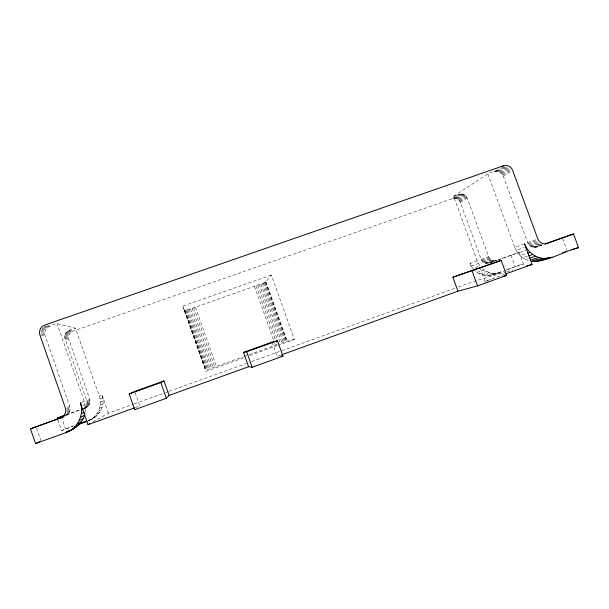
<?xml version="1.0" encoding="UTF-8"?>
<svg xmlns="http://www.w3.org/2000/svg" width="609" height="609" viewBox="0 0 609 609"><rect width="100%" height="100%" fill="white"/><g stroke="black" fill="none" stroke-linecap="round" stroke-linejoin="round"><path stroke-width="0.46" stroke-dasharray="3.04 2.28" d="M88.328 420.819C97.607 416.982 102.715 405.556 99.267 396.094L75.463 328.198L57.079 323.653C51.346 324.353 42.584 328.495 45.104 335.726L69.829 406.492C71.07 409.933 69.388 414.006 66.183 415.696M89.767 420.172C99.511 416.51 105.821 405.145 102.099 395.104L99.267 396.094M85.283 411.821L85.504 408.274L84.263 401.331L57.079 323.653M83.509 408.624C86.303 407.155 87.765 403.592 86.684 400.6L65.034 338.764C62.834 332.453 70.454 328.822 75.463 328.198M84.088 408.342C88.092 407.687 91.365 403.508 89.866 399.481L68.802 339.335C67.607 336.099 69.578 332.255 72.829 331.197L452.7 198.58C455.73 197.476 459.315 199.31 460.351 202.333L481.194 259.411C483.82 266.323 491.623 262.03 496.48 260.545L487.954 263.37L519.233 252.385L523.519 264.093C508.804 266.354 489.088 283.733 474.716 270.548M271.332 275.047L182.784 306.106L184.596 310.468L195.474 307.218L263.415 283.071L265.905 281.792L271.332 275.047L294.398 339.517L278.305 345.303M477.19 260.819L470.041 263.4L472.797 268.417L480.021 265.973L477.19 260.819L453.629 196.273L487.847 173.93C492.453 170.977 500.956 169.5 503.24 176.07L527.66 242.626C529.716 248.67 537.503 248.053 541.888 245.069M452.7 198.58C456.392 194.233 464.591 191.295 467.217 198.131L488.631 256.724L490.976 259.784L494.615 260.896M494.333 171.677L498.132 169.226M453.598 198.344L460.282 194.035M495.376 171.411L499.951 168.465M454.527 198.26L461.234 193.944M496.457 171.304L502.57 167.376M455.456 198.321L462.193 194.012M497.538 171.38L505.211 166.47M456.377 198.526L463.129 194.218M498.604 171.624L506.307 166.721M457.252 198.877L464.028 194.576M499.624 172.035L508.119 166.653M458.067 199.356L464.865 195.07M500.575 172.598L508.325 167.719M458.805 199.958L465.626 195.695M501.428 173.299L509.2 168.442M459.437 200.666L466.273 196.418M502.174 174.128L510.745 168.807M459.962 201.465L466.814 197.24M502.783 175.057L510.586 170.246M460.351 202.333L467.217 198.131M503.24 176.07L511.842 170.802M92.903 421.908L108.432 413.168L133.493 404.132M243.448 357.841L205.903 371.338L205.682 370.409L206.854 369.922L243.288 356.752M86.889 421.474L92.873 418.52M92.416 418.452L95.438 416.853M94.76 416.35L97.722 414.805M96.755 413.914L99.663 412.438M57.855 419.921L61.578 430.593L74.245 425.485M98.346 411.204L101.208 409.804M99.488 408.296L102.32 406.979M100.165 405.259L102.974 404.018M83.943 408.921L85.504 408.274M100.356 402.161L103.157 401.004M82.55 409.058L86.775 407.292M84.392 408.053L87.635 406.736M66.602 414.836L68.094 414.234M85.176 407.352L88.396 406.051M65.886 414.493L68.863 413.305M85.839 406.546L89.043 405.267M67.249 413.146L69.472 412.27M86.371 405.64L89.561 404.391M67.256 412.186L69.913 411.159M86.752 404.673L89.934 403.447M82.809 405.647L85.161 404.749M100.051 399.078L102.86 398.012M66.64 411.334L70.172 410.002M86.98 403.653L90.155 402.458M66.716 410.116L70.248 408.814M87.041 402.625L90.216 401.453M481.194 259.411L488.631 256.724M487.847 173.93L514.719 247.262L523.611 244.049M527.66 242.626L536.986 239.261M135.312 407.596L139.781 405.99L134.665 391.442M280.711 355.131L277.148 356.417L272.368 343.027M480.326 268.363L485.076 281.381L504.595 274.339M66.594 408.905L70.134 407.634M86.942 401.597L90.117 400.456M66.503 414.645L80.571 409.606M65.962 415.011L80.799 409.682M497.355 260.233L519.233 252.385M244.179 356.432L277.148 344.58L275.877 341.025M249.705 355.587L277.415 345.623M88.313 420.416L90.071 419.784M134.391 403.813L164.826 392.843M165.717 392.523L168.404 391.557M169.294 391.229L246.272 363.489M251.646 361.556L454.832 288.331M458.41 287.045L476.314 280.589L506.003 271.979M493.024 274.568L502.783 271.051M506.33 269.772L523.519 264.093M61.578 430.593L72.92 426.506M481.59 260.279L489.035 257.615M528.125 243.638L536.613 240.608M482.115 261.078L489.567 258.437M528.734 244.574L537.237 241.567M294.398 339.517L287.121 341.131L280.406 343.423L259.411 284.685M482.747 261.786L490.222 259.168M529.48 245.404L537.998 242.412M67.173 407.429L69.829 406.492M86.684 400.6L89.866 399.481M471.229 266.011L478.408 263.499M514.719 247.262L516.105 250.307L524.143 247.498M453.629 196.273L459.361 194.279M81.111 402.435L84.263 401.331M483.485 262.388L490.976 259.784M530.34 246.105L538.881 243.136M484.3 262.867L491.821 260.279M531.284 246.668L539.856 243.714M485.183 263.21L492.719 260.629M532.304 247.071L540.899 244.125M486.096 263.415L493.655 260.835M533.37 247.307L541.995 244.369M534.451 247.368L542.238 244.727M516.105 250.307L517.939 253.116L526.031 250.375M535.532 247.262L541.789 245.214M517.939 253.116L520.177 255.605L526.808 253.42M476.923 272.352L484.254 270.015C489.012 273.312 495.3 274.248 500.773 272.292M520.177 255.605L522.75 257.714L527.767 256.107M479.382 273.791L486.774 271.492M522.75 257.714L525.605 259.396L528.14 258.604M482.016 274.826L489.476 272.55M484.764 275.428L492.3 273.167M487.565 275.588L495.17 273.334M490.336 275.298L498.017 273.038M506.901 271.721L513.197 269.894M485.076 281.381L491.372 279.63M40.742 335.064L45.104 335.726M65.034 338.764L68.802 339.335M41.313 334.036L44.807 334.592M64.775 337.767L68.551 338.368M41.199 332.841L44.701 333.42M64.676 336.747L68.452 337.378M41.275 331.639L44.777 332.248M64.744 335.719L68.513 336.381M40.674 330.306L45.036 331.098M64.973 334.714L68.733 335.399M41.998 329.34L45.477 329.994M65.353 333.755L69.114 334.463M41.755 328.129L46.086 328.982M65.886 332.864L69.624 333.595M43.406 327.36L46.855 328.061M66.556 332.065L70.271 332.818M44.32 326.561L47.753 327.277M67.333 331.372L71.04 332.149M45.355 325.906L48.766 326.637M68.216 330.816L71.892 331.601M47.327 325.602L49.862 326.158M69.175 330.398L72.829 331.197M525.605 259.396L528.673 260.606M482.549 268.622L484.254 270.015M562.609 238.637L567.185 251.045M511.027 255.171L515.206 266.575M470.041 263.4L471.922 268.554M265.905 281.792L287.121 341.131M265.653 281.99L286.831 341.215M265.143 282.272L286.283 341.398M264.397 282.637L285.492 341.657M263.415 283.071L284.487 341.999M262.243 283.566L283.276 342.418M260.896 284.106L281.906 342.897M257.828 285.278L277.217 339.548M256.183 285.88L275.557 340.134M254.509 286.481L273.563 339.845M274.834 343.407L275.466 345.181M195.474 307.218L216.469 366.39M193.784 307.804L214.779 366.999M192.124 308.367L213.135 367.592M190.548 308.877L211.574 368.163M189.079 309.334L210.128 368.696M187.77 309.73L208.841 369.176M186.636 310.05L207.745 369.587M185.715 310.278L206.854 369.922M185.029 310.423L206.207 370.173M184.596 310.468L205.812 370.341M184.42 310.423L205.682 370.409M182.784 306.106L205.903 371.338M102.099 395.104L108.432 413.168M61.235 416.541L65.46 428.652M36.647 428.393L40.993 440.886"/><path stroke-width="0.91" d="M63.321 416.815L30.45 428.843L35.581 443.588L65.612 432.748C77.503 428.721 84.681 414.607 80.319 402.709L88 424.671L134.422 407.916M69.03 431.21C76.528 427.998 83.326 421.87 84.895 413.564M30.45 428.843L60.489 418.063C64.455 416.723 66.861 412.019 65.407 408.045L39.867 334.927C38.42 330.991 40.833 326.325 44.792 325.046L503.445 165.793C507.091 164.476 511.37 166.706 512.626 170.322L537.831 238.956C539.079 242.572 543.373 244.81 547.011 243.448L573.495 233.94L578.55 247.65C563.066 251.654 548.245 261.604 531.87 261.314C538.326 257.889 545.344 259.053 552.066 257.204M169.081 395.416L163.966 380.922L134.665 391.442L129.177 393.97L134.696 409.69L166.356 398.256L169.081 395.416L248.609 366.717L252.195 367.257L282.972 356.143L277.468 340.743L272.048 342.129L243.501 352.375L248.609 366.717M501.923 166.775L503.445 165.793M88 424.671L89.637 423.75M129.177 393.97L160.837 382.604L163.966 380.922M65.612 432.748L73.346 428.911M72.166 429.17L76.384 426.939M74.953 426.681L79.079 424.526M77.32 423.795L81.362 421.74M35.581 443.588L39.448 441.654M79.208 420.591L83.189 418.642M80.571 417.15L84.506 415.308M81.37 413.549L84.499 412.171M81.598 409.88L83.159 409.24M60.489 418.063L63.907 416.625M63.602 416.046L65.102 415.437M66.526 431.674L70.043 430.403M541.47 260.325L548.557 257.767M562.746 252.644L565.411 251.684M281.602 354.803L457.968 291.163L477.54 285.887L506.658 275.375L501.192 260.431L452.89 277.224L457.968 291.163M505.478 274.02L532.091 264.413L524.501 243.729C527.257 251.266 534.192 257.097 542.185 258.224M64.744 415.277L57.231 418.139L65.087 415.323M545.436 243.798L573.495 233.94M243.501 352.375L246.691 351.789L277.468 340.743M452.89 277.224L501.192 260.431M78.645 423.902L86.554 421.047M78.158 424.618L86.889 421.474M545.268 244.034L547.011 243.448M527.638 253.146L530.127 252.332M528.604 255.841L532.784 254.509M529.822 258.079L535.73 256.244M530.378 260.081L538.889 257.493M571.554 249.743L578.55 247.65M535.121 261.505L545.535 258.422M538.348 261.17L548.854 258.079M526.694 265.981L532.091 264.413M503.064 276.379L506.658 275.375M281.312 356.219L282.972 356.143M472.066 270.883L477.54 285.887M246.691 351.789L252.195 367.257M160.837 382.604L166.356 398.256"/></g></svg>
